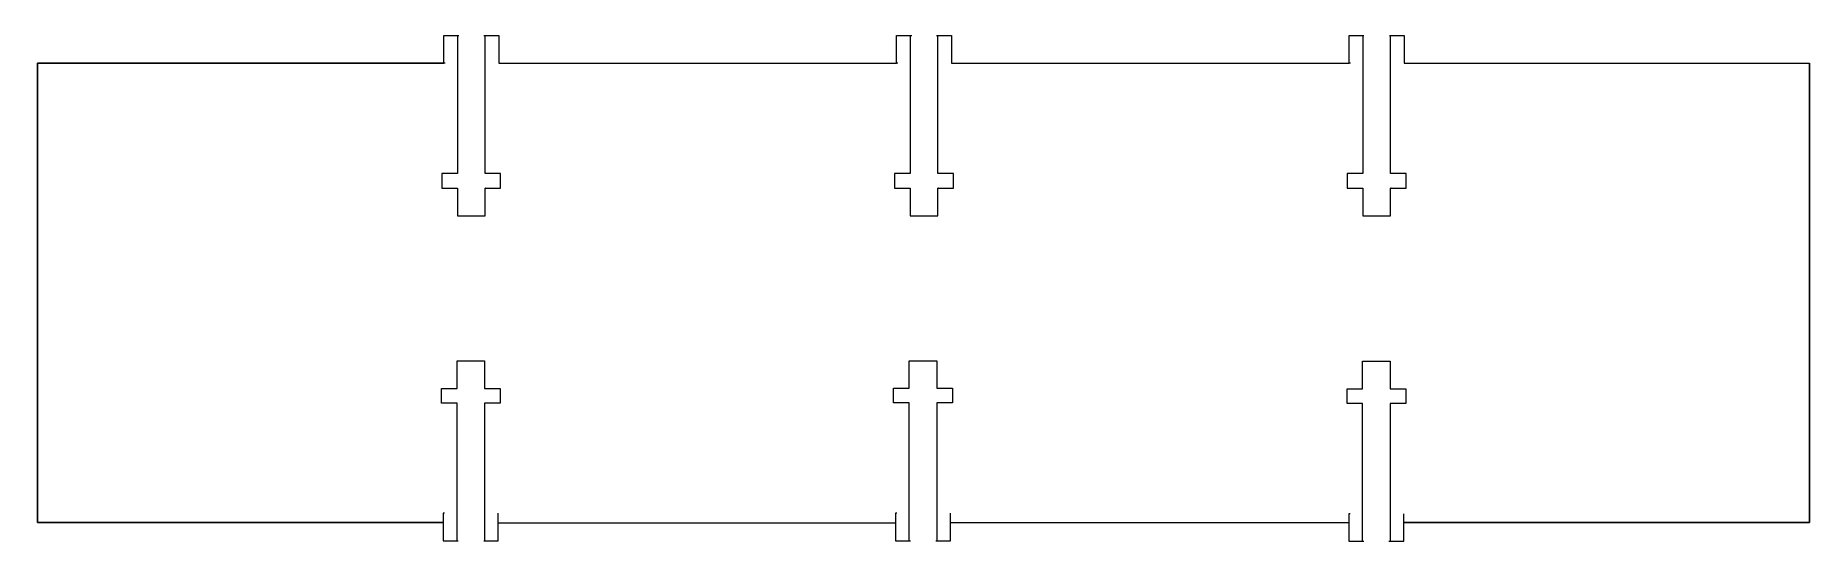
# Paper-space layout 'Page 1' of a CAD drawing. Header units: millimetres. Extents: x 52 to 245, y 102 to 157.
import ezdxf

# ---------------------------------------------------------------- set-up
doc = ezdxf.new("R2010")
doc.units = ezdxf.units.MM
doc.linetypes.add('LT_0', pattern=[0])
doc.layers.add('Default', color=7, linetype='Continuous')

psp = doc.layouts.new('Page 1')

# ---------------------------------------------------------------- linework, layer by layer
at = {"layer": 'Default', "color": 18, "linetype": 'LT_0', "lineweight": 15, "ltscale": 0.5, "true_color": 0x000000, "transparency": 33554687}
for p, q in [((96.25, 156.77), (97.89, 156.77)), ((96.25, 156.77), (97.75, 156.77)), ((97.75, 156.77), (97.75, 141.77)), ((100.62, 156.77), (102.25, 156.77)), ((100.75, 141.77), (100.75, 156.77)), ((145.56, 156.77), (147.22, 156.77)), ((145.56, 156.77), (147.06, 156.77)), ((147.06, 156.77), (147.06, 141.77)), ((149.93, 156.77), (151.56, 156.77)), ((150.06, 141.77), (150.06, 156.77)), ((194.85, 156.77), (196.47, 156.77)), ((194.85, 156.77), (196.35, 156.77)), ((196.35, 156.77), (196.35, 141.77)), ((199.23, 156.77), (200.85, 156.77)), ((199.35, 141.77), (199.35, 156.77)), ((52, 153.77), (52, 103.77)), ((52, 103.77), (52, 153.77)), ((96.4, 153.77), (96.25, 153.77)), ((102.25, 153.77), (145.56, 153.77)), ((145.71, 153.77), (145.56, 153.77)), ((151.56, 153.77), (194.85, 153.77)), ((195, 153.77), (194.85, 153.77)), ((245, 103.77), (245, 153.77)), ((97.75, 141.77), (96.05, 141.77)), ((96.05, 141.77), (96.05, 140.17)), ((102.45, 141.77), (100.75, 141.77)), ((102.45, 140.17), (102.45, 141.77)), ((147.06, 141.77), (145.36, 141.77)), ((145.36, 141.77), (145.36, 140.17)), ((151.76, 141.77), (150.06, 141.77)), ((151.76, 140.17), (151.76, 141.77)), ((196.35, 141.77), (194.65, 141.77)), ((194.65, 141.77), (194.65, 140.17)), ((201.05, 141.77), (199.35, 141.77)), ((201.05, 140.17), (201.05, 141.77)), ((96.05, 140.17), (97.75, 140.17)), ((97.75, 140.17), (97.75, 137.17)), ((100.81, 140.16), (100.75, 140.17)), ((100.75, 140.17), (100.81, 140.16)), ((100.75, 140.17), (102.45, 140.17)), ((145.36, 140.17), (147.06, 140.17)), ((147.06, 140.17), (147.06, 137.17)), ((150.12, 140.16), (150.06, 140.17)), ((150.06, 140.17), (150.12, 140.16)), ((150.06, 140.17), (151.76, 140.17)), ((194.65, 140.17), (196.35, 140.17)), ((196.35, 140.17), (196.35, 137.17)), ((199.42, 140.16), (199.35, 140.17)), ((199.35, 140.17), (199.42, 140.16)), ((199.35, 140.17), (201.05, 140.17)), ((97.75, 137.17), (100.75, 137.17)), ((147.06, 137.17), (150.06, 137.17)), ((196.35, 137.17), (199.35, 137.17)), ((97.7, 118.37), (97.7, 121.37)), ((97.7, 121.37), (100.7, 121.37)), ((146.95, 118.38), (146.95, 121.38)), ((146.95, 121.38), (149.95, 121.38)), ((196.32, 118.32), (196.32, 121.32)), ((196.32, 121.32), (199.32, 121.32)), ((96, 116.77), (96, 118.37)), ((96, 118.37), (97.7, 118.37)), ((100.77, 118.37), (100.7, 118.37)), ((100.7, 118.37), (100.77, 118.37)), ((100.7, 118.37), (102.4, 118.37)), ((102.4, 118.37), (102.4, 116.77)), ((145.25, 116.78), (145.25, 118.38)), ((145.25, 118.38), (146.95, 118.38)), ((150.02, 118.39), (149.95, 118.38)), ((149.95, 118.38), (150.02, 118.39)), ((149.95, 118.38), (151.65, 118.38)), ((151.65, 118.38), (151.65, 116.78)), ((194.62, 116.72), (194.62, 118.32)), ((194.62, 118.32), (196.32, 118.32)), ((199.39, 118.32), (199.32, 118.32)), ((199.32, 118.32), (199.39, 118.32)), ((199.32, 118.32), (201.02, 118.32)), ((201.02, 118.32), (201.02, 116.72)), ((97.7, 116.77), (96, 116.77)), ((97.7, 101.77), (97.7, 116.77)), ((102.4, 116.77), (100.7, 116.77)), ((100.7, 116.77), (100.7, 101.77)), ((146.95, 116.78), (145.25, 116.78)), ((146.95, 101.78), (146.95, 116.78)), ((151.65, 116.78), (149.95, 116.78)), ((149.95, 116.78), (149.95, 101.78)), ((196.32, 116.72), (194.62, 116.72)), ((196.32, 101.72), (196.32, 116.72)), ((201.02, 116.72), (199.32, 116.72)), ((199.32, 116.72), (199.32, 101.72)), ((96.35, 104.77), (96.2, 104.77)), ((145.6, 104.78), (145.45, 104.78)), ((194.97, 104.72), (194.82, 104.72)), ((96.2, 103.77), (52, 103.77)), ((200.82, 103.77), (245, 103.77)), ((96.2, 101.77), (97.81, 101.77)), ((96.2, 101.77), (97.7, 101.77)), ((100.63, 101.77), (102.2, 101.77)), ((145.45, 101.78), (147.07, 101.78)), ((145.45, 101.78), (146.95, 101.78)), ((149.85, 101.78), (151.45, 101.78)), ((194.82, 101.72), (196.44, 101.72)), ((194.82, 101.72), (196.32, 101.72)), ((199.17, 101.72), (200.82, 101.72))]:
    psp.add_line(p, q, dxfattribs=at)
at = {"layer": 'Default', "color": 18, "linetype": 'LT_0', "lineweight": 15, "true_color": 0x000000}
for points in [[(96.25, 153.77), (96.25, 153.77), (96.25, 156.77), (96.25, 156.77)], [(102.25, 156.77), (102.25, 156.77), (102.25, 153.77), (102.25, 153.77)], [(145.56, 153.77), (145.56, 153.77), (145.56, 156.77), (145.56, 156.77)], [(151.56, 156.77), (151.56, 156.77), (151.56, 153.77), (151.56, 153.77)], [(194.85, 153.77), (194.85, 153.77), (194.85, 156.77), (194.85, 156.77)], [(200.85, 156.77), (200.85, 156.77), (200.85, 153.77), (200.85, 153.77)], [(96.25, 153.77), (96.25, 153.77), (52, 153.77), (52, 153.77)], [(52, 153.77), (52, 153.77), (96.25, 153.77), (96.25, 153.77)], [(200.85, 153.77), (200.85, 153.77), (245.03, 153.77), (245, 153.77)], [(245, 153.77), (245, 153.77), (245, 103.77), (245, 103.77)], [(100.75, 137.17), (100.75, 137.17), (100.75, 140.17), (100.75, 140.17)], [(150.06, 137.17), (150.06, 137.17), (150.06, 140.17), (150.06, 140.17)], [(199.35, 137.17), (199.35, 137.17), (199.35, 140.17), (199.35, 140.17)], [(100.7, 121.37), (100.7, 121.37), (100.7, 118.37), (100.7, 118.37)], [(149.95, 121.38), (149.95, 121.38), (149.95, 118.38), (149.95, 118.38)], [(199.32, 121.32), (199.32, 121.32), (199.32, 118.32), (199.32, 118.32)], [(96.2, 104.77), (96.2, 104.77), (96.2, 101.77), (96.2, 101.77)], [(102.2, 101.77), (102.2, 101.77), (102.2, 104.77), (102.2, 104.77)], [(145.45, 104.78), (145.45, 104.78), (145.45, 101.78), (145.45, 101.78)], [(151.45, 101.78), (151.45, 101.78), (151.45, 104.78), (151.45, 104.78)], [(194.82, 104.72), (194.82, 104.72), (194.82, 101.72), (194.82, 101.72)], [(200.82, 101.72), (200.82, 101.72), (200.82, 104.72), (200.82, 104.72)], [(52, 103.77), (52, 103.77), (96.2, 103.77), (96.2, 103.77)], [(96.2, 103.77), (96.2, 103.77), (52, 103.77), (52, 103.77)], [(145.45, 103.69), (145.45, 103.69), (102.2, 103.69), (102.2, 103.69)], [(151.45, 103.76), (151.45, 103.76), (194.8, 103.76), (194.8, 103.76)], [(245, 103.77), (245, 103.77), (200.82, 103.77), (200.82, 103.77)]]:
    psp.add_open_spline(points, degree=3, dxfattribs=at)

doc.saveas('drawing.dxf')
